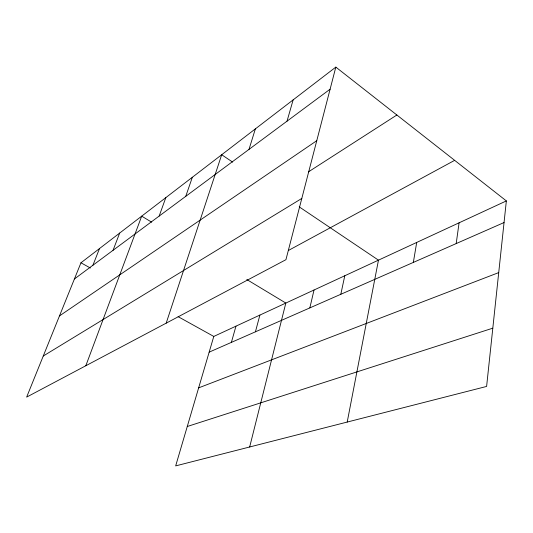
<?xml version="1.0" encoding="UTF-8"?>
<svg xmlns="http://www.w3.org/2000/svg" width="533" height="533" viewBox="0 0 533 533"><rect width="100%" height="100%" fill="white"/><g stroke="black" fill="none" stroke-linecap="round" stroke-linejoin="round"><path stroke-width="0.8" d="M506.35 200.921L486.609 386.438L175.67 465.895L213.786 336.436L506.35 200.921L335.83 67.105L80.956 262.796L26.65 397.105L285.935 259.691L335.83 67.105M456.195 243.581L459.086 222.814M413.348 262.409L416.699 242.448M347.21 422.063L378.47 260.157L299.22 206.864M340.807 294.289L344.784 275.754M309.84 307.894L314.03 290.005M249.657 446.994L285.835 303.064L246.799 279.525M255.427 331.812L259.897 315.076M231.395 342.373L235.959 326.163M287.034 121.164L293.137 99.884M249.004 149.393L255.354 128.893M166.189 323.151L221.688 154.737L232.641 162.099M185.744 196.344L192.346 177.269M159.16 216.078L165.81 197.643M85.82 365.745L141.691 216.158L151.652 222.161M113.043 250.31L119.678 233.061M92.909 265.254L99.511 248.551M74.407 278.986L330.107 89.191M59.483 315.909L316.769 140.685M308.434 171.873L396.872 115.001M43.266 356.017L301.805 198.436M288.4 250.477L454.649 160.346M209.163 352.146L504.051 222.547M198.642 387.864L498.721 272.603M187.27 426.493L492.812 328.168M80.956 262.796L90.35 267.999M178.109 316.655L213.786 336.436"/></g></svg>
